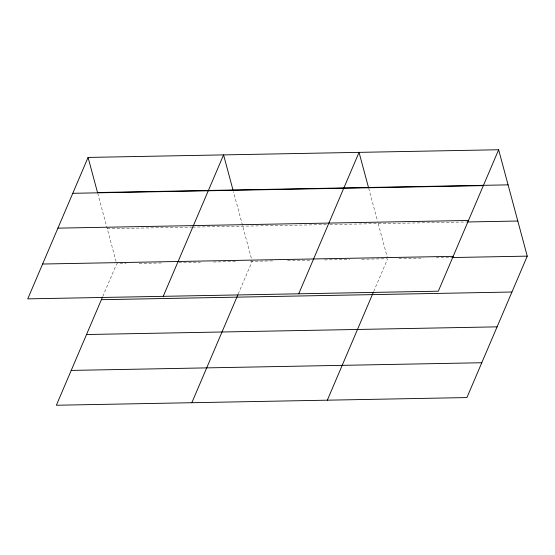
<?xml version="1.0" encoding="UTF-8"?>
<svg xmlns="http://www.w3.org/2000/svg" width="555" height="555" viewBox="0 0 555 555"><rect width="100%" height="100%" fill="white"/><g stroke="black" fill="none" stroke-linecap="round" stroke-linejoin="round"><path stroke-width="0.42" stroke-dasharray="2.77 2.08" d="M102.744 296.495L116.689 263.805L126.179 263.632M238.227 293.97L252.171 261.28L233.447 191.642M373.716 291.437L387.661 258.748M107.247 228.702L191.815 227.12M192.682 227.106L326.437 224.608M329.892 224.539L466.658 221.986M139.125 263.389L163.288 262.938M178.821 262.647L200.397 262.244M213.342 262.002L237.505 261.551M250.444 261.308L274.607 260.857M287.552 260.614L311.716 260.163M324.661 259.92L349.685 259.456M361.77 259.227L386.793 258.762M398.927 258.533L423.208 258.082M436.209 257.839L450.951 257.562M368.714 188.291L377.553 221.174M378.219 223.637L387.21 257.076M97.742 193.355L116.009 261.301"/><path stroke-width="0.83" d="M88.078 157.426L27.75 298.861L438.311 291.195L498.64 149.753L88.078 157.426L97.52 192.529L508.082 184.864M102.404 297.293L56.36 405.247L466.921 397.574L527.25 256.139L498.64 149.753M163.239 296.328L223.568 154.894L233.003 189.997M191.843 402.715L237.887 294.767M298.722 293.803L359.05 152.361L368.492 187.465M327.332 400.183L373.376 292.235M72.774 193.3L483.336 185.634M57.914 228.14L468.482 220.467M467.525 221.972L517.808 221.029M42.61 264.027L453.171 256.354M451.819 257.548L527.25 256.139M101.385 299.686L511.946 292.02M86.525 334.519L497.086 326.853M71.213 370.414L481.782 362.741"/></g></svg>
